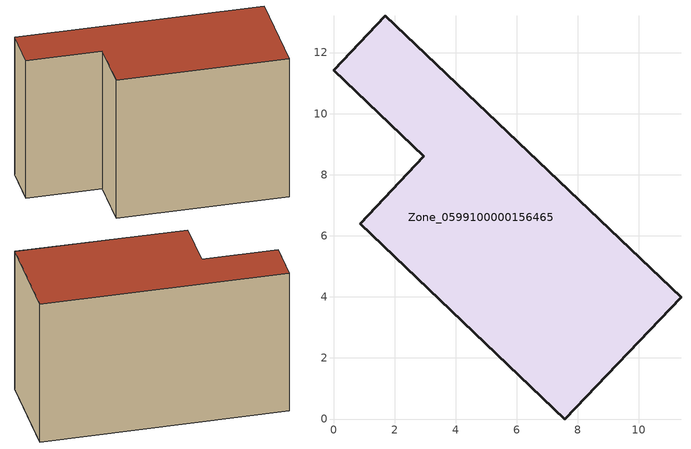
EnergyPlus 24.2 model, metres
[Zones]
Zone_0599100000156465
 floor ground (C_G): 1.69,13.2 11.38,3.99 7.58,0 0.87,6.4 2.96,8.6 0,11.42 z3.15
 wall outside (C_F): 11.38,3.99 1.69,13.2 0,11.42 2.96,8.6 0.87,6.4 7.58,0 11.38,3.99 z3.15:11.51
 roof outside (C_R): 7.58,0 11.38,3.99 1.69,13.2 0,11.42 2.96,8.6 0.87,6.4 z11.51
[BUILDING]
Pand.0599100000156465: North Axis=0; Terrain=City; Loads Convergence Tolerance Value=0.04; Temperature Convergence Tolerance Value=0.4; Solar Distribution=FullExterior; Maximum Number of Warmup Days=25; Minimum Number of Warmup Days=1
[Site:Location]
Rotterdam.The.Hague.AP_ZH_NLD Design_Conditions: Latitude=51.96; Longitude=4.45; Time Zone=1; Elevation=-4.5
[SITE:GROUNDTEMPERATURE:BUILDINGSURFACE]
18, 18, 18, 18, 18, 18, 18, 18, 18, 18, 18, 18
[MATERIAL] Thermal Absorptance=0.9; Solar Absorptance=0.7; Visible Absorptance=0.7
Name | Roughness | Thickness | Conductivity | Density | Specific Heat
G.TC.1975-1991 | MediumSmooth | 0.15 | 0.288461 | 540 | 1210
F.TC.1975-1991 | Rough | 0.3 | 0.230769 | 1920 | 840
R.TC.1975-1991 | MediumRough | 0.2 | 0.153846 | 1500 | 1000
[CONSTRUCTION]
C_G: G.TC.1975-1991
C_F: F.TC.1975-1991
C_R: R.TC.1975-1991
[ZONE]
Zone_0599100000156465: Type=1; Multiplier=1; Ceiling Height=Autocalculate; Volume=Autocalculate; Floor Area=autocalculate; Part of Total Floor Area=Yes
[ZONEINFILTRATION:DESIGNFLOWRATE]
Infil_Zone_0599100000156465: Zone or ZoneList or Space or SpaceList=Zone_0599100000156465; Schedule=AlwaysOn; Design Flow Rate Calculation Method=Flow/Area; Flow Rate per Floor Area=0.003; Constant Term Coefficient=1; Temperature Term Coefficient=0; Velocity Term Coefficient=0; Velocity Squared Term Coefficient=0
[HVACTEMPLATE:ZONE:IDEALLOADSAIRSYSTEM]
Zone_0599100000156465: Maximum Heating Supply Air Temperature=50; Minimum Cooling Supply Air Temperature=13; Maximum Heating Supply Air Humidity Ratio=0.0156; Minimum Cooling Supply Air Humidity Ratio=0.0077; Heating Limit=NoLimit; Cooling Limit=NoLimit; Dehumidification Control Type=ConstantSensibleHeatRatio; Cooling Sensible Heat Ratio=0.7; Dehumidification Setpoint=60; Humidification Control Type=None; Humidification Setpoint=30; Outdoor Air Method=None; Outdoor Air Flow Rate per Person=0.00944; Outdoor Air Flow Rate per Zone Floor Area=0; Outdoor Air Flow Rate per Zone=0; Demand Controlled Ventilation Type=None; Outdoor Air Economizer Type=NoEconomizer; Heat Recovery Type=None; Sensible Heat Recovery Effectiveness=0.7; Latent Heat Recovery Effectiveness=0.65
[ZONECONTROL:THERMOSTAT]
ThermostatControl_Zone_0599100000156465: Zone or ZoneList=Zone_0599100000156465; Control Type Schedule=DualSetpointControlType; Control 1=Thermostat_Zone_0599100000156465; Temperature Difference Between Cutout And Setpoint=0
[THERMOSTATSETPOINT:DUALSETPOINT]
Thermostat_Zone_0599100000156465: Heating Setpoint Temperature Schedule=HeatingSetpoint_Zone_0599100000156465; Cooling Setpoint Temperature Schedule=CoolingSetpoint_Zone_0599100000156465
[SCHEDULE:COMPACT]
HeatingSetpoint_Zone_0599100000156465: Through: 12/31, For: AllDays, Until: 24:00, 21
CoolingSetpoint_Zone_0599100000156465: Through: 12/31, For: AllDays, Until: 24:00, 24
DualSetpointControlType: Through: 12/31, For: AllDays, Until: 24:00, 4
AlwaysOn: Through: 12/31, For: AllDays, Until: 24:00, 1
